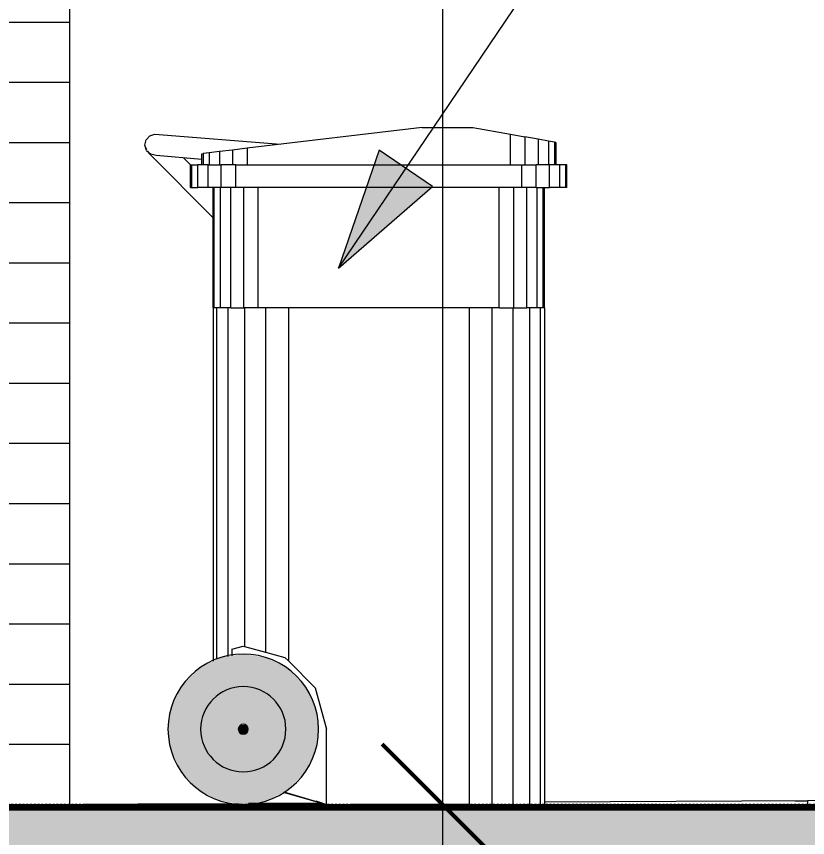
# Model space of a CAD drawing. Header units: inches. Extents: x -16 to 1086, y -88 to 341.
# Drawn here: x 883.2 to 935.8, y -2.2 to 52.4 of the extents above; entities that cross this region are included whole.
import ezdxf

# ---------------------------------------------------------------- set-up
doc = ezdxf.new("R2010")
doc.units = ezdxf.units.IN
doc.header["$MEASUREMENT"] = 0
doc.linetypes.add('Aligning Line 1_8_', pattern=[0.25, 0.125, -0.125])
doc.linetypes.add('Grid Line 1_2_', pattern=[0.875, 0.5, -0.125, 0.125, -0.125])
for name, color, linetype, lineweight in [('A-ANNO-DIMS', 211, 'Continuous', 9), ('A-ANNO-DIMS-64', 211, 'Continuous', 9), ('A-FLOR-LEVL-1', 51, 'Grid Line 1_2_', 9), ('A-GENM', 5, 'Continuous', 9), ('A-WALL-PATT-1', 111, 'Continuous', 9), ('C-TOPO', 7, 'Continuous', 9), ('C-TOPO-1', 7, 'Continuous', 80), ('G-ANNO-SYMB', 111, 'Aligning Line 1_8_', 9), ('G-ANNO-TEXT-2', 147, 'Continuous', 9), ('G-IMPT', 8, 'Continuous', 9), ('I-WALL', 2, 'Continuous', 18)]:
    doc.layers.add(name, color=color, linetype=linetype, lineweight=lineweight)
doc.styles.add('Century Gothic', font='ufonts.com_century-gothic.ttf', dxfattribs={"height": 6})
doc.dimstyles.new('OD_-__1___Tolerance', dxfattribs={"dimscale": 12, "dimtxt": 6.26501, "dimasz": 0.666667, "dimexe": 0.5, "dimexo": 0.333333, "dimgap": 0.333333, "dimtad": 1, "dimdec": 0, "dimzin": 1, "dimdsep": 46, "dimlunit": 4, "dimtxsty": 'Century Gothic', "dimblk1": 'OBLIQUE', "dimblk2": 'OBLIQUE', "dimsah": 1, "dimcen": 0.09, "dimdle": 0.5, "dimazin": 0, "dimtfac": 1, "dimtdec": 4, "dimtix": 1, "dimtmove": 0, "dimatfit": 3, "dimfxl": 1, "dimtvp": 1, "dimtfill": 1, "dimfrac": 2, "dimtolj": 1, "dimtzin": 0, "dimarcsym": 2})

# ---------------------------------------------------------------- blocks, each defined once
blk = doc.blocks.new('Trash_Can_-_Trash_Ben_13417 - 64 Gallon Trash Ben_dwg-774812-Elevation - West')
at = {"layer": 'G-IMPT'}
h = blk.add_hatch(color=256, dxfattribs=at)
h.paths.add_polyline_path([(898.287, 0), (899.832, 0.245), (901.226, 0.955), (902.332, 2.061), (903.042, 3.455), (903.287, 5), (903.042, 6.545), (902.332, 7.939), (901.226, 9.045), (899.832, 9.755), (898.287, 10), (896.742, 9.755), (895.348, 9.045), (894.242, 7.939), (893.532, 6.545), (893.287, 5), (893.532, 3.455), (894.242, 2.061), (895.348, 0.955), (896.742, 0.245)], flags=0)
h.paths.add_polyline_path([(898.287, 2.17), (897.204, 2.386), (896.286, 2.999), (895.673, 3.917), (895.457, 5), (895.673, 6.083), (896.286, 7.001), (897.204, 7.614), (898.287, 7.83), (899.37, 7.614), (900.288, 7.001), (900.901, 6.083), (901.117, 5), (900.901, 3.917), (900.288, 2.999), (899.37, 2.386), (899.216, 2.355)], flags=0)
h = blk.add_hatch(color=256, dxfattribs=at)
h.paths.add_polyline_path([(898.287, 2.17), (899.37, 2.386), (900.288, 2.999), (900.901, 3.917), (901.117, 5), (900.901, 6.083), (900.288, 7.001), (899.37, 7.614), (898.287, 7.83), (897.204, 7.614), (896.286, 7.001), (895.673, 6.083), (895.457, 5), (895.673, 3.917), (896.286, 2.999), (897.204, 2.386)], flags=0)
h.paths.add_polyline_path([(898.122, 4.715), (897.957, 5), (898.122, 5.285), (898.452, 5.285), (898.617, 5), (898.452, 4.715)], flags=0)
blk.add_hatch(color=256, dxfattribs=at).paths.add_polyline_path([(898.122, 4.715), (898.452, 4.715), (898.617, 5), (898.452, 5.285), (898.122, 5.285), (897.957, 5)], flags=0)
for p, q in [((910.162, 45), (898.537, 43.609)), ((910.162, 45), (913.537, 45)), ((913.537, 45), (916.037, 44.545)), ((892.081, 44.442), (891.835, 44.17)), ((892.081, 44.442), (892.422, 44.551)), ((892.422, 44.551), (900.75, 43.874)), ((916.037, 44.545), (916.998, 44.371)), ((916.037, 42.5), (916.037, 44.545)), ((917.873, 44.212), (916.998, 44.371)), ((916.998, 44.371), (916.998, 42.5)), ((918.555, 44.088), (917.873, 44.212)), ((917.873, 44.212), (917.873, 42.5)), ((891.757, 43.812), (891.835, 44.17)), ((891.87, 43.463), (891.757, 43.812)), ((891.801, 43.676), (891.805, 43.594)), ((918.959, 44.014), (918.555, 44.088)), ((918.555, 44.088), (918.555, 42.5)), ((919.037, 44), (918.959, 44.014)), ((918.959, 44.014), (918.959, 42.5)), ((919.037, 44), (919.037, 42.5)), ((891.805, 43.594), (891.85, 43.525)), ((891.87, 43.463), (892.142, 43.217)), ((891.919, 43.418), (892.01, 43.277)), ((892.01, 43.277), (896.32, 38.967)), ((892.511, 43.137), (892.142, 43.217)), ((895.544, 42.858), (892.511, 43.137)), ((895.537, 43.25), (895.615, 43.259)), ((895.537, 42.5), (895.537, 43.25)), ((896.019, 43.308), (895.615, 43.259)), ((895.615, 43.259), (895.615, 42.5)), ((896.701, 43.389), (896.019, 43.308)), ((896.019, 43.308), (896.019, 42.5)), ((897.576, 43.494), (896.701, 43.389)), ((896.701, 43.389), (896.701, 42.5)), ((898.537, 43.609), (897.576, 43.494)), ((897.576, 43.494), (897.576, 42.5)), ((898.537, 43.609), (898.537, 42.5)), ((894.316, 42.971), (894.787, 42.5)), ((894.787, 41), (894.787, 42.5)), ((894.787, 42.5), (894.865, 42.5)), ((894.865, 42.5), (895.269, 42.5)), ((894.865, 41), (894.865, 42.5)), ((895.951, 42.5), (895.269, 42.5)), ((895.269, 41), (895.269, 42.5)), ((895.683, 42.5), (895.537, 42.5)), ((895.951, 42.5), (896.826, 42.5)), ((895.951, 41), (895.951, 42.5)), ((897.787, 42.5), (896.826, 42.5)), ((896.826, 41), (896.826, 42.5)), ((897.787, 42.5), (916.787, 42.5)), ((897.787, 41), (897.787, 42.5)), ((916.787, 42.5), (917.748, 42.5)), ((916.787, 41), (916.787, 42.5)), ((918.623, 42.5), (917.748, 42.5)), ((917.748, 41), (917.748, 42.5)), ((919.305, 42.5), (918.623, 42.5)), ((918.623, 41), (918.623, 42.5)), ((919.709, 42.5), (919.305, 42.5)), ((919.305, 41), (919.305, 42.5)), ((919.787, 42.5), (919.709, 42.5)), ((919.709, 41), (919.709, 42.5)), ((919.787, 41), (919.787, 42.5)), ((894.787, 41), (894.865, 41)), ((894.865, 41), (895.269, 41)), ((895.951, 41), (895.269, 41)), ((896.826, 41), (895.951, 41)), ((896.287, 41), (896.32, 40.967)), ((896.287, 33), (896.287, 41)), ((896.365, 33), (896.365, 41)), ((896.769, 33), (896.769, 41)), ((897.787, 41), (896.826, 41)), ((897.451, 33), (897.451, 41)), ((916.787, 41), (897.787, 41)), ((898.326, 33), (898.326, 41)), ((899.287, 33), (899.287, 41)), ((915.287, 33), (915.287, 41)), ((916.248, 33), (916.248, 41)), ((917.748, 41), (916.787, 41)), ((917.123, 33), (917.123, 41)), ((917.748, 41), (918.623, 41)), ((917.805, 33), (917.805, 41)), ((918.209, 33), (918.209, 41)), ((918.287, 33), (918.287, 41)), ((919.305, 41), (918.623, 41)), ((919.709, 41), (919.305, 41)), ((919.787, 41), (919.709, 41)), ((896.287, 33), (896.287, 9.523)), ((896.365, 33), (896.287, 33)), ((896.769, 33), (896.365, 33)), ((896.535, 9.65), (896.535, 33)), ((897.451, 33), (896.769, 33)), ((897.253, 33), (897.253, 9.836)), ((897.451, 33), (898.326, 33)), ((899.287, 33), (898.326, 33)), ((898.367, 33), (898.367, 10.496)), ((915.287, 33), (899.287, 33)), ((899.76, 33), (899.76, 10.123)), ((913.287, 33), (901.287, 33)), ((901.287, 33), (901.287, 9.537)), ((913.287, 33), (913.287, 0)), ((914.817, 0), (914.817, 33)), ((915.287, 33), (916.248, 33)), ((916.194, 33), (916.194, 0)), ((916.248, 33), (917.123, 33)), ((917.805, 33), (917.123, 33)), ((917.293, 33), (917.293, 0)), ((918.209, 33), (917.805, 33)), ((918.012, 33), (918.012, 0)), ((918.287, 33), (918.209, 33)), ((918.287, 33), (918.287, 0)), ((897.518, 10.312), (898.287, 10.518)), ((898.287, 10.518), (898.367, 10.496)), ((898.367, 10.496), (899.76, 10.123)), ((897.518, 10.312), (897.518, 9.878)), ((899.76, 10.123), (901.046, 9.778)), ((901.046, 9.778), (901.287, 9.537)), ((901.287, 9.537), (903.065, 7.759)), ((903.065, 7.759), (903.805, 5)), ((903.805, 0), (903.805, 5)), ((900.936, 0.807), (903.805, 0)), ((900.978, 0.829), (903.805, 0)), ((903.103, 0.249), (903.805, 0))]:
    blk.add_line(p, q, dxfattribs=at)
for radius, start, end in [(5, 0, 180), (2.83, 360, 180), (5, 180, 0), (2.83, 180, 360), (0.33, 0, 180), (0.33, 180, 360)]:
    blk.add_arc((898.287, 5), radius, start, end, dxfattribs=at)
blk = doc.blocks.new('Trash_Can_-_Trash_Ben_13417 - Trash_Can_-_Trash_Ben_13417-774817-Elevation - West')
blk.add_blockref('Trash_Can_-_Trash_Ben_13417 - 64 Gallon Trash Ben_dwg-774812-Elevation - West', (0, 0))
blk = doc.blocks.new('DIMBLOCK2-Elevation - West')
at = {"layer": 'A-ANNO-DIMS-64'}
for p, q in [((911.517, 269.348), (911.517, -6)), ((890.767, 263.348), (917.517, 263.348)), ((911.517, 263.348), (890.767, 263.348)), ((913.174, 0), (905.517, 0)), ((911.517, 0), (913.174, 0))]:
    blk.add_line(p, q, dxfattribs=at)
at = {"layer": 'A-ANNO-DIMS-64', "lineweight": 50}
for p, q in [((911.517, 263.348), (907.517, 267.348)), ((911.517, 263.348), (915.517, 259.348)), ((911.517, 0), (907.517, 4)), ((911.517, 0), (915.517, -4))]:
    blk.add_line(p, q, dxfattribs=at)
at = {"layer": 'A-ANNO-DIMS-64', "color": 0, "insert": (899.826, 116.509), "char_height": 6, "width": 36.39672, "attachment_point": 1, "rotation": 90, "line_spacing_factor": 0.984502, "style": 'Century Gothic', "bg_fill": 3, "box_fill_scale": 1.25, "bg_fill_color": 256, "bg_fill_true_color": 13158600, "bg_fill_transparency": 0}
blk.add_mtext('21\' - 11"', dxfattribs=at)
blk = doc.blocks.new('_Oblique')
at = {"color": 0, "linetype": 'ByBlock', "lineweight": -2}
blk.add_line((-0.5, -0.5), (0.5, 0.5), dxfattribs=at)

msp = doc.modelspace()

# ---------------------------------------------------------------- hatches: boundary and pattern name
at = {"layer": 'A-WALL-PATT-1'}
h = msp.add_hatch(dxfattribs=at)
h.set_pattern_fill('FP_1', color=256, style=0, pattern_type=2)
h.set_pattern_definition([(0, (884.267, 0), (0, 4), [])])
h.paths.add_polyline_path([(198.142, 0), (552.517, 0), (552.517, 120), (198.142, 120)], flags=0)
h.paths.add_polyline_path([(873.445, 0), (886.767, 0), (886.767, 120), (558.517, 120), (558.517, 0), (567.333, 0), (567.333, 86.809), (606.951, 86.809), (606.951, 0), (736.21, 0), (736.21, 86.809), (775.828, 86.809), (775.828, 0), (858.731, 0)], flags=0)
h.paths.add_polyline_path([(823.767, 71.188), (786.013, 71.188), (786.013, 96.441), (826.521, 96.441), (826.521, 71.188)], flags=0)
h.paths.add_polyline_path([(680.267, 71.188), (642.513, 71.188), (642.513, 96.441), (683.021, 96.441), (683.021, 71.188)], flags=0)
h.paths.add_polyline_path([(347.267, 73.75), (292.767, 73.75), (292.767, 104.25), (347.267, 104.25), (347.267, 76)], flags=0)
h.paths.add_polyline_path([(372.031, 73.75), (363.767, 73.75), (363.767, 104.25), (418.267, 104.25), (418.267, 73.75), (402.207, 73.75)], flags=0)
h.paths.add_polyline_path([(440.929, 73.75), (434.767, 73.75), (434.767, 104.25), (489.267, 104.25), (489.267, 73.75), (461.112, 73.75)], flags=0)
h.paths.add_polyline_path([(555.767, 245), (558.517, 245), (558.517, 126), (886.767, 126), (886.767, 255.344), (558.517, 245.086)], flags=0)
h.paths.add_polyline_path([(391.517, 126), (552.517, 126), (552.517, 245), (555.767, 245), (78.767, 259.906), (78.767, 144), (203.767, 144), (203.767, 126), (377.684, 126)], flags=0)
h.paths.add_polyline_path([(492.771, 153.746), (458.513, 153.746), (458.513, 218.754), (493.021, 218.754), (493.021, 153.746)], flags=0)
h.paths.add_polyline_path([(362.505, 153.746), (360.513, 153.746), (360.513, 218.754), (395.021, 218.754), (395.021, 153.746), (363.382, 153.746)], flags=0)
h.paths.add_polyline_path([(307.013, 153.746), (307.013, 218.754), (341.521, 218.754), (341.521, 153.746), (309.151, 153.746)], flags=0)
h.paths.add_polyline_path([(187.517, 153.746), (156.513, 153.746), (156.513, 218.754), (191.021, 218.754), (191.021, 153.746), (188.885, 153.746)], flags=0)
h.paths.add_polyline_path([(655.021, 155.246), (592.513, 155.246), (592.513, 213.754), (655.021, 213.754), (655.021, 157.5)], flags=0)
h.paths.add_polyline_path([(829.267, 158.25), (731.767, 158.25), (731.767, 215.75), (754.267, 215.75), (754.267, 215.25), (825.267, 215.25), (825.267, 215.75), (847.767, 215.75), (847.767, 158.25), (843.993, 158.25)], flags=0)
at = {"layer": 'C-TOPO'}
h = msp.add_hatch(dxfattribs=at)
h.set_pattern_fill('FP_3', color=256, style=0, pattern_type=2)
h.set_pattern_definition([(0, (706.781, 0), (16, 16), [16, -16]), (0, (706.781, 6), (16, 16), [16, -16]), (0, (706.781, 12), (16, 16), [16, -16]), (90, (708.781, 14), (-16, 16), [16, -16]), (90, (714.781, 14), (-16, 16), [16, -16]), (90, (720.781, 14), (-16, 16), [16, -16])])
h.paths.add_polyline_path([(520.017, -36.766), (991.255, -36.766), (991.255, 0.249), (975.48, -0.219), (730.177, -0.219), (722.332, -0.368), (520.017, -7.551), (59.026, -24), (48.778, -24), (48.778, -36.766), (402.207, -36.766)], flags=0)
at = {"layer": 'G-ANNO-TEXT-2'}
msp.add_hatch(color=256, dxfattribs=at).paths.add_polyline_path([(904.611, 35.65), (910.865, 41.08), (907.312, 43.479)], flags=0)

# ---------------------------------------------------------------- linework, layer by layer
at = {"layer": 'A-FLOR-LEVL-1'}
msp.add_line((-15.693, 0), (1055.728, 0), dxfattribs=at)
at = {"layer": 'C-TOPO'}
for p, q in [((958.58, 0.786), (935.767, 0.239)), ((958.58, 0.786), (935.767, 0.239)), ((736.21, 0), (887.767, 0)), ((891.287, 0.018), (887.767, 0)), ((891.287, 0.018), (887.767, 0)), ((887.767, 0), (982.856, 0)), ((887.767, 0), (982.856, 0)), ((889.267, 0), (891.287, 0.018)), ((897.966, 0.051), (891.287, 0.018)), ((891.287, 0.018), (891.287, 0)), ((894.416, 0.016), (891.287, 0.018)), ((891.287, 0.018), (898.193, 0.015)), ((898.38, 0.015), (903.76, 0.013)), ((903.525, 0.079), (898.629, 0.054)), ((935.767, 0.239), (918.287, 0.152)), ((918.287, 0.007), (935.767, 0)), ((934.951, 0.235), (935.767, 0.239)), ((935.767, 0.239), (935.767, 0)), ((935.767, 0.239), (935.767, 0)), ((858.731, -0.219), (894.051, -0.219)), ((975.48, -0.219), (894.051, -0.219))]:
    msp.add_line(p, q, dxfattribs=at)
at = {"layer": 'C-TOPO-1'}
for p, q in [((894.051, -0.219), (858.731, -0.219)), ((975.48, -0.219), (894.051, -0.219))]:
    msp.add_line(p, q, dxfattribs=at)
at = {"layer": 'G-ANNO-SYMB'}
msp.add_line((991.255, 0), (48.778, 0), dxfattribs=at)
at = {"layer": 'G-ANNO-TEXT-2'}
for p, q in [((904.611, 35.65), (950.613, 103.759)), ((907.312, 43.479), (904.611, 35.65)), ((910.865, 41.08), (907.312, 43.479)), ((904.611, 35.65), (910.865, 41.08))]:
    msp.add_line(p, q, dxfattribs=at)
at = {"layer": 'I-WALL'}
msp.add_line((886.767, 0), (886.767, 120), dxfattribs=at)

# ---------------------------------------------------------------- block references
at = {"layer": 'A-GENM'}
msp.add_blockref('Trash_Can_-_Trash_Ben_13417 - Trash_Can_-_Trash_Ben_13417-774817-Elevation - West', (0, 0), dxfattribs=at)

# ---------------------------------------------------------------- next in the draw order: dimensions: what is measured, and where the dimension line sits
at = {"layer": 'A-ANNO-DIMS'}
dim = msp.add_linear_dim(base=(911.517, 0), p1=(886.767, 263.348), p2=(917.174, 0), angle=90, dimstyle='OD_-__1___Tolerance', override={"dimpost": '<>', "dimfxl": 265.097261}, dxfattribs=at)
dim.commit()
dim.dimension.update_dxf_attribs({"geometry": 'DIMBLOCK2-Elevation - West', "text_midpoint": (904.441, 131.674)})

doc.saveas('drawing.dxf')
